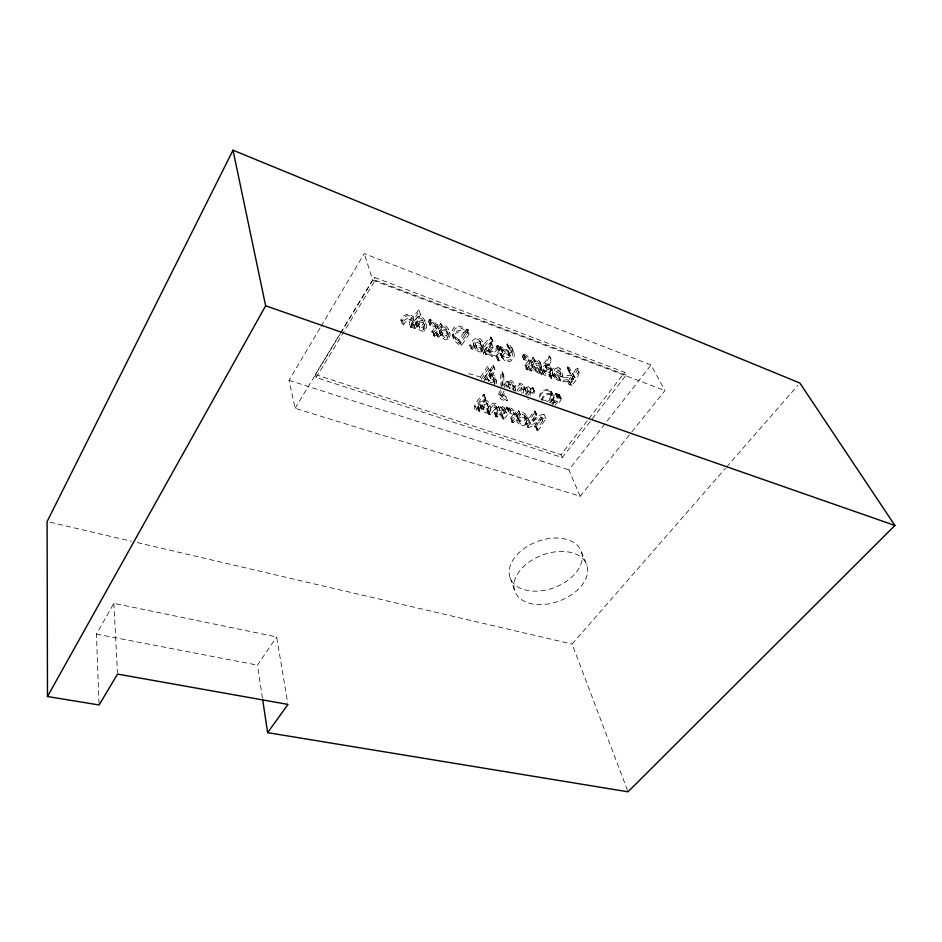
<?xml version="1.0" encoding="UTF-8"?>
<svg xmlns="http://www.w3.org/2000/svg" width="942" height="942" viewBox="0 0 942 942"><rect width="100%" height="100%" fill="white"/><g stroke="black" fill="none" stroke-linecap="round" stroke-linejoin="round"><path stroke-width="0.71" stroke-dasharray="4.71 3.53" d="M513.861 390.906C513.684 387.786 512.919 381.157 508.751 381.675L507.714 384.136L509.528 388.893L509.445 386.726L510.376 385.631L512.436 385.867L513.555 387.633M468.916 374.398L469.469 373.633L480.408 377.13L481.433 379.779M506.407 412.996L503.982 410.276L501.98 410.053L500.178 411.148C498.259 401.445 491.335 399.961 487.132 410.241L488.839 410.759L493.973 404.189L496.552 407.062L494.385 412.443L495.68 413.185L500.767 406.932C504.818 407.992 502.698 412.678 500.567 414.562L502.133 418.554C505.395 419.685 511.541 410.865 507.432 407.427L506.619 407.18L504.818 409.016L506.407 412.996L508.209 411.159L509.021 411.407M503.146 409.158L504.688 414.221L502.133 418.554M502.239 385.184C505.689 366.909 498.671 367.498 501.262 386.632M500.461 389.941L498.707 393.827L500.508 398.878L504.606 400.845L507.208 400.892L501.98 397.712L500.39 393.744L501.639 391.071M501.98 397.712L505.666 391.542M442.128 327.663L440.703 323.259L439.266 323.024L437.064 325.037L438.513 329.017C446.155 321.587 437.006 338.249 433.238 335.658L431.813 331.666L435.169 327.18L434.945 324.86A9.326 7.406 -20 0 0 432.755 322.458L428.775 321.587L428.881 320.256L430.117 319.573L433.402 320.975L437.064 325.037M501.792 357.301L505.795 361.881L510.164 361.422A4.592 3.485 -23.8 0 0 512.189 359.703C520.879 352.284 498.53 332.538 511.742 351.307C516.346 366.991 494.338 359.126 503.04 348.917L504.688 352.861L510.093 355.605L508.15 350.471L500.261 346.456L501.427 350.836L502.687 352.108L497.541 360.068L498.53 360.786L499.378 360.739L501.792 357.301L500.155 353.356L497.765 356.782L495.928 356.123L501.038 348.163L499.79 346.892M510.093 355.605L508.48 351.236M515.274 391.154C515.922 386.62 513.06 377.518 507.173 380.98L503.287 385.973M551.8 403.906L558.265 394.462C562.975 395.075 561.032 401.963 557.829 403.706M520.325 415.092L518.771 410.747L517.476 410.571L515.38 412.361L516.981 416.329C524.223 409.758 515.25 424.336 511.871 422.204L510.281 418.224L513.555 414.256L513.461 412.255A8.631 6.323 -22 0 0 511.588 410.194L507.832 409.075L509.339 407.733L512.248 408.887L515.38 412.361M524.659 365.472C528.132 367.804 537.47 352.296 529.969 359.243L531.688 363.165C539.224 356.206 529.84 371.737 526.354 369.405L524.659 365.472L528.073 361.257L527.991 359.102A8.949 6.759 -24.2 0 0 526.083 356.865L522.221 355.605L523.787 354.192L526.79 355.464L529.969 359.243M541.944 400.703L543.322 397.559L545.901 395.11A4.416 3.226 -24.3 0 1 548.727 394.321C553.978 393.838 552.448 400.444 550.493 403.141M491.677 343.088L488.015 348.246C489.722 354.086 496.811 351.484 496.693 346.055L497.294 345.561C501.168 345.738 495.716 351.095 494.444 352.473A3.191 2.449 -23.2 0 1 491.818 353.238L488.392 351.696L486.743 349.753L484.942 350.871L484.153 350.448L489.416 343.595L491.241 342.782L493.302 347.033L489.616 352.202C491.335 358.042 498.424 355.428 498.318 350L498.93 349.506C502.816 349.682 497.329 355.052 496.057 356.417A3.203 2.449 -23.2 0 1 493.431 357.195L488.898 354.557L486.743 349.753M496.658 383.7L496.622 381.192L494.055 375.54A8.478 6.394 -22.1 0 0 491.441 373.821L489.487 373.444L493.596 366.815L493.019 365.355L483.352 379.414M523.564 393.061C524.364 389.882 522.563 385.796 519.654 384.312L514.391 391.001M571.57 375.517C558.265 375.446 553.295 379.261 570.511 377.212L572.324 381.11C555.05 383.182 560.054 379.355 573.395 379.414L567.32 367.05L569.274 367.663L574.856 377.471L578.635 371.819L576.787 367.933L573.019 373.574M573.395 379.414L571.5 374.575M530.075 395.487C530.958 392.531 529.298 388.41 526.425 387.15L521.597 393.344M574.856 377.471L571.111 371.56L569.58 370.642L569.121 372.031L573.325 378.472M540.955 399.926L543.098 396.382L546.207 394.097A5.263 3.839 -24.3 0 1 549.987 393.462C555.191 393.968 553.92 400.774 551.529 403.659M539.024 370.453L549.327 355.758L551.788 360.503L547.314 367.745L549.221 368.122A8.49 6.3 -24.9 0 1 551.718 369.853C556.451 379.544 541.167 378.307 541.838 369.146C537.128 370.135 540.52 378.013 543.581 373.067M540.767 374.386L551.105 359.656L549.327 355.758M525.53 423.358L526.99 423.723L540.967 416.988L542.651 420.944L528.615 427.692L527.155 427.327L525.848 422.581L534.208 411.171L535.362 411.383L537.105 415.952L531.088 424.665L529.439 420.697L535.362 411.383M527.155 427.327L535.091 415.893L537.034 415.34M494.691 384.195C496.681 380.215 489.946 370.135 487.061 377.518L488.615 381.498L490.959 378.684L494.621 381.004M481.338 379.179L489.416 366.779L487.744 366.261L480.408 377.13M494.432 412.796L495.987 416.8L497.223 417.176L502.345 410.924L504.724 413.138M409.287 323.247L411.23 317.336C407.91 312.944 403.871 317.419 402.316 320.786L400.786 319.974L404.094 315.582L408.275 313.839L412.502 316.112L414.551 320.998C427.468 303.512 416.105 323.506 412.361 327.863L410.653 327.239L409.287 323.247L410.995 323.86L412.361 327.863M410.653 327.239L412.714 322.258L411.23 317.336M570.511 377.212C562.445 390.565 580.672 369.335 576.787 367.933M567.838 380.792C569.309 394.427 583.463 371.36 577.67 368.393M520.796 391.448L522.056 386.573M99.04 703.544L96.425 634.096L113.876 603.339L276.665 636.957L287.722 702.979M629.421 434.898L580.178 496.257L295.082 408.275L289.029 380.321L320.315 327.628M321.057 326.368L364.26 253.598L651.052 364.978L664.981 390.577L630.328 433.756M540.967 416.988L534.691 426.161C537.27 438.089 542.627 421.204 546.101 419.025C542.486 416.305 535.374 424.807 531.088 424.665M542.651 420.944L536.351 430.129M590.151 421.557L562.268 457.553L316.112 377.518L315.393 374.527L339.556 334.657M340.309 333.421L374.292 277.348L624.687 372.337L626.124 375.116L591.046 420.391M295.082 408.275L340.003 334.175M340.757 332.915L372.738 280.174L364.26 253.598M316.112 377.518L375.222 280.221L374.292 277.348M410.995 323.86C414.715 319.515 426.031 299.556 413.173 317.007M493.019 365.355L494.609 369.323L487.85 379.685M496.622 381.192L495.645 379.508A8.502 6.406 -22 0 0 493.019 377.789L491.065 377.412L495.339 370.171L493.573 365.708M495.987 416.8L498.082 411.842L496.41 406.391M534.691 426.161L535.904 426.844L536.634 426.09A131.927 89.278 -26.2 0 1 542.015 418.224L544.405 415.081C540.814 412.349 533.714 420.85 529.439 420.697M484.435 380.274L490.994 370.748L489.416 366.779M460.473 343.771L458.954 339.803L465.16 330.56C452.054 320.574 449.664 338.378 460.473 343.771L466.702 334.516L465.16 330.56M549.374 402.705L555.78 393.579L556.698 393.509L551.141 402.422M461.509 345.514L460.002 341.546L468.115 329.464L466.384 329.406C449.169 317.348 447.603 341.381 461.509 345.514L469.669 333.421L468.115 329.464M559.524 394.651L552.86 404.33M557.04 393.768L558.794 397.913L555.344 402.823M483.587 378.696L489.322 370.23L487.744 366.261M262.441 698.163L257.46 665.111L276.665 636.957M547.314 367.745L545.548 363.836L549.857 356.1M504.111 390.942L500.32 398.407M500.567 414.562L502.204 415.116L507.432 407.427M504.052 387.574L506.054 384.748L507.738 387.892M527.697 395.522C529.121 393.685 536.245 383.959 530.44 389.293L532.124 393.238C535.88 388.869 534.444 394.062 531.712 396.052M504.688 352.861L502.557 356.052L502.828 357.442M552.707 404.365L557.534 397.512L558.794 397.689M555.191 405.237L560.031 398.395L561.291 398.572M502.027 386.173L502.18 371.278M483.811 353.945L482.233 349.977L491.383 337.307C475.369 347.798 480.267 364.731 493.055 341.828L491.383 337.307M544.759 371.831C555.168 361.351 550.128 388.339 543.004 367.91C544.912 361.704 550.564 367.745 550.658 371.348M476.958 410.488L475.463 406.473L484.223 394.651C468.963 404.189 473.39 420.897 485.801 399.173L483.858 394.274M569.651 384.689L572.324 381.11M487.132 410.241L488.663 414.245L490.37 414.751L495.527 408.18L493.973 404.189M488.345 353.709L486.519 354.828L485.742 354.404L491.029 347.539L493.302 347.033M562.268 457.553L561.043 454.692L587.938 419.897M588.832 418.731L624.687 372.337M507.232 386.938L508.798 384.937L510.882 384.159L513.366 384.619L514.827 386.479M580.178 496.257L568.827 469.87L651.052 364.978M526.072 394.957L528.391 391.542L528.391 388.493M488.663 414.245C490.417 409.405 496.363 403.529 499.931 410.053M513.555 389.376C517.17 379.296 524.682 383.005 525.919 391.33L527.744 390.212L529.757 390.447L532.124 393.238M518.559 391.33L521.315 388.257L519.654 384.312M511.742 351.307C505.018 345.82 511.824 347.351 513.708 351.472M516.934 391.166C518.23 386.35 523.705 385.867 525.695 390.2M433.238 335.658L436.617 331.16L436.393 328.84A9.361 7.418 -20 0 0 434.191 326.438L430.211 325.579L428.586 321.375M440.656 323.695L434.05 331.749L431.813 331.666M414.821 328.782L413.444 324.778L415.975 321.787C416.682 325.956 419.002 332.667 424.524 331.042C428.586 327.274 425.607 320.351 422.228 317.136C417.212 313.78 415.022 321.846 412.149 324.307L413.514 328.311L414.821 328.782L417.365 325.779M438.56 337.389L437.112 333.409L439.655 330.454C440.479 334.492 442.575 341.228 448.074 339.603C452.195 335.894 449.181 329.088 445.884 325.861C440.938 322.588 438.725 330.548 435.84 332.938L437.288 336.93L438.56 337.389L441.103 334.434M490.24 382.582C493.208 383.135 496.128 380.144 495.033 377.212M413.514 328.311C415.61 323.141 422.958 315.923 426.149 324.46M472.495 349.694L470.953 345.726L473.496 342.841C472.696 349.635 483.799 357.607 483.776 346.479C482.363 334.81 473.708 335.882 469.717 345.278L471.259 349.247L472.495 349.694L475.051 346.797M526.354 369.405C529.863 365.567 535.939 353.45 540.249 363C542.981 370.147 531.653 371.442 532.077 364.283L529.522 367.062L531.229 370.995L533.796 368.204L532.077 364.283M627.513 790.444L572.088 644.092L725.552 468.221M726.518 467.114L797.945 385.266M437.288 336.93C439.396 331.961 446.685 324.672 449.77 333.115M541.838 369.146C543.298 376.388 554.591 371.713 549.951 365.943A8.454 6.3 -24.9 0 0 547.455 364.213L545.548 363.836M511.871 422.204L515.321 417.612L513.461 412.255M479.725 411.277L478.23 407.274L480.667 404.589C479.195 411.36 490.794 417.907 490.511 408.192C489.31 397.053 480.903 398.172 477.052 406.873L478.548 410.889L479.725 411.277L482.174 408.592M525.012 394.227L528.097 391.107L530.075 392.449M471.259 349.247C473.402 344.548 480.585 337.189 483.54 345.49M518.712 411.124L512.318 418.26L510.281 418.224M551.718 378.425L549.951 374.504L552.507 371.76C552.118 378.142 561.915 385.973 562.551 375.316C560.985 363.718 553.036 365.508 548.809 374.092L550.575 378.001L551.718 378.425L554.285 375.67M478.548 410.889C480.679 406.626 487.367 399.655 490.287 407.285M531.229 370.995L530.063 370.571L528.356 366.638L529.934 363.777L527.991 359.102M530.063 370.571C544.193 346.55 545.854 389.022 532.536 366.662M500.178 411.148L498.612 407.168C501.65 403.871 506.231 408.522 506.184 411.995M525.919 391.33L524.247 387.374C527.32 384.03 531.806 388.822 531.924 392.225M550.575 378.001C553.201 375.199 557.464 367.039 561.632 372.667M507.561 400.55L505.96 396.582L503.016 396.865L498.742 394.427M415.975 321.787C415.964 325.237 419.838 328.157 423.123 327.051L424.901 324.437L424.736 320.468M501.427 350.836L503.57 350.836L510.14 355.169M439.655 330.454C439.573 333.845 443.388 336.718 446.59 335.623L448.392 333.044L448.286 329.147M473.496 342.841C473.237 350.236 485.071 349.093 481.963 341.534M480.667 404.589C480.491 411.383 491.583 410.217 488.745 403.294M552.507 371.76C552.554 380.45 564.894 375.575 559.831 368.758M438.513 329.017L436.44 326.073L432.884 324.048L431 323.648L430.011 325.355M531.688 363.165L528.497 359.397L525.495 358.113L523.929 359.538L527.803 360.786A8.984 6.759 -24.1 0 1 529.71 363.023M516.981 416.329L513.861 412.867L510.941 411.713L509.422 413.055L513.19 414.174A8.655 6.323 -22 0 1 515.062 416.223M484.506 380.344L485.919 378.766L486.696 380.097M414.551 320.998C412.019 313.957 399.349 321.246 403.659 324.79C405.225 321.422 409.275 316.924 412.608 321.328M493.007 341.251L491.006 342.028L482.787 353.321M485.401 398.266L480.585 403.188L475.969 409.923M511.977 389.87L513.637 387.186L513.19 382.523M508.433 351.66L503.04 348.917M453.655 338.131C450.559 329.606 463.546 328.428 467.938 333.362L469.669 333.421M546.596 401.516C551.8 400.856 554.614 390.412 548.244 389.529A5.252 3.839 -24.4 0 0 544.488 390.165C541.403 391.684 537.682 395.605 539.837 399.173M460.002 341.546L455.763 339.238L452.16 334.163M96.425 634.096L257.46 665.111M475.463 406.473L474.474 405.908M482.233 349.977L481.209 349.352M49.961 522.209L131.503 541.25M137.226 542.58L572.088 644.092M489.322 370.23L490.994 370.748M289.029 380.321L568.827 469.87M315.393 374.527L561.043 454.692M477.052 406.873L478.23 407.274M412.149 324.307L413.444 324.778M435.84 332.938L437.112 333.409M469.717 345.278L470.953 345.726M528.356 366.638L529.522 367.062M548.809 374.092L549.951 374.504M578.635 371.819L579.53 372.29M375.222 280.221L626.124 375.116M372.738 280.174L664.981 390.577M505.96 396.582L500.39 393.744M495.527 408.18L497.965 410.382M521.315 388.257L523.717 390.53M458.954 339.803L455.916 337.46L453.914 334.386M466.702 334.516C463.193 330.159 452.054 330.983 455.41 338.355M527.744 398.902L528.592 399.585M543.452 368.911C544.77 373.103 551.082 371.89 548.88 367.427M526.295 419.496C520.149 412.419 515.521 427.103 525.047 424.124C532.795 414.633 512.048 408.275 519.054 421.686M550.328 391.648L546.996 390.4A4.404 3.226 -24.3 0 0 544.182 391.177C531.465 400.115 554.449 406.143 550.328 391.648L552.071 395.569M539.86 366.356L536.799 364.672L535.28 367.404A8.619 6.429 -25.1 0 0 535.763 370.159L538.412 372.008L540.425 370.206A8.666 6.488 -24.5 0 0 540.237 367.203C540.967 363.718 534.314 357.183 533.549 363.471A8.584 6.429 -25.2 0 0 534.043 366.238L535.763 370.159M560.278 373.833L557.299 372.184L555.756 374.869A8.549 6.3 -25.7 0 0 556.192 377.589L558.771 379.414L560.784 377.624A8.596 6.347 -25.1 0 0 560.643 374.68C561.091 371.266 554.92 364.731 553.978 370.96A8.513 6.288 -25.8 0 0 554.414 373.68L556.192 377.589M526.331 415.41C521.998 408.004 511.4 416.764 518.006 422.817C522.492 430.306 533.078 421.557 526.331 415.41C528.521 421.31 518.924 424.171 516.404 418.837M527.967 419.378C525.506 414.044 516.063 417.059 518.006 422.817M501.203 353.497C504.759 361.163 513.461 353.132 510.069 347.374M534.043 366.238L536.681 368.087L538.683 366.285A8.643 6.476 -24.5 0 0 538.494 363.282M554.414 373.68L556.993 375.493L558.995 373.715A8.56 6.347 -25.2 0 0 558.841 370.771L558.488 369.923M500.155 353.356L504.158 357.936L508.515 357.477A4.58 3.485 -23.8 0 0 510.529 355.758L512.354 350.695L512.024 347.539M422.852 320.763C422.24 317.584 416.965 316.712 417.506 320.916A9.031 7.218 -20.3 0 0 418.283 323.93L421.298 325.967L423.323 324.036A9.09 7.277 -19.4 0 0 422.852 320.763L424.607 325.708M446.437 329.441C445.849 326.273 440.679 325.496 441.174 329.594A8.937 7.053 -21.5 0 0 441.88 332.55L444.824 334.563L446.849 332.644A8.996 7.112 -20.7 0 0 446.437 329.441L447.921 333.409A9.031 7.112 -20.6 0 1 448.321 336.624L446.296 338.543L443.341 336.541A8.973 7.065 -21.5 0 1 442.634 333.574C442.151 329.464 447.332 330.253 447.921 333.409M487.014 403.576C486.449 400.703 481.774 400.185 482.104 403.8A8.407 6.241 -21.6 0 0 482.693 406.438L485.377 408.18L487.308 406.449A8.466 6.288 -21 0 0 487.014 403.576L488.545 407.58A8.49 6.288 -21 0 1 488.851 410.441L486.908 412.184L484.212 410.441A8.443 6.253 -21.6 0 1 483.623 407.804C483.293 404.189 487.968 404.695 488.545 407.58M487.061 377.518C487.756 382.122 495.539 382.44 493.031 377.035M480.149 341.828C479.596 338.708 474.58 338.037 475.003 342.005A8.808 6.829 -23 0 0 475.628 344.89L478.454 346.833L480.467 344.96A8.867 6.877 -22.3 0 0 480.149 341.828L481.727 345.785A8.89 6.877 -22.2 0 1 482.045 348.917L480.031 350.801L477.194 348.846A8.831 6.829 -23 0 1 476.558 345.961C476.157 342.005 481.174 342.652 481.727 345.785M507.903 384.925C508.951 390.012 514.308 388.599 511.918 383.677M567.755 366.744L569.58 370.642M567.32 367.05L569.145 370.948M567.296 368.134L569.121 372.031M569.592 381.451L571.405 385.36M569.321 381.604L571.123 385.513M559.053 377.177L560.831 381.086M558.547 376.459L560.773 381.31M550.505 366.768L552.271 370.689M552.93 374.104L554.697 378.025M549.398 372.137L551.164 376.058M559.524 394.875L561.291 398.796M558.736 394.274L560.502 398.207M545.394 365.096L547.161 369.017M545.041 365.225L546.807 369.134M558.265 394.462L560.031 398.395M557.04 393.992L558.794 397.913M556.251 393.391L558.017 397.324M555.78 393.579L557.534 397.512M539.46 361.245L541.991 366.921M551.447 391.46L553.189 395.393M539.907 370.889L541.65 374.822M533.49 357.56L535.221 361.481M533.419 357.96L535.15 361.881M538.271 369.064L540.013 372.997M523.787 354.192L525.495 358.113M523.269 354.274L524.977 358.207M522.421 356.076L524.117 360.009M522.245 355.888L523.952 359.809M526.072 366.014L527.767 369.947M525.648 366.038L527.343 369.982M533.078 387.692L534.773 391.637M532.56 387.327L534.255 391.271M543.958 414.209L546.101 419.025M532.277 387.421L533.961 391.366M526.425 387.15L528.097 391.107M507.22 343.865L508.892 347.81M506.69 344.313L508.362 348.257M534.915 411.065L537.105 415.952M534.573 411.03L536.233 414.986M534.208 411.171L535.88 415.116M507.797 351.837L509.457 355.77M536.245 426.667L537.906 430.624M535.904 426.844L537.564 430.812M501.038 348.163L502.687 352.108M500.261 346.456L501.909 350.4M517.441 417.718C519.066 422.31 526.79 420.591 524.659 415.528M498.801 346.032L500.438 349.977M498.318 345.467L499.955 349.411M497.294 345.561L498.93 349.506M496.693 346.055L498.318 350M581.579 552.295A37.939 24.539 -20.6 0 1 533.902 591.152A37.939 24.539 -20.6 0 1 521.656 550.387A37.939 24.539 -20.6 0 1 581.579 552.295L587.066 565.589A38.328 24.48 -20.5 0 1 538.789 604.576A38.328 24.48 -20.5 0 1 526.625 563.893A38.328 24.48 -20.5 0 1 587.066 565.589M526.99 423.723L528.615 427.692M491.006 336.906L493.055 341.828M490.77 336.93L492.395 340.874M508.751 381.675L510.376 385.631M497.765 356.782L499.378 360.739M497.411 356.924L499.024 360.88M507.173 380.98L508.798 384.937M491.241 342.782L492.854 346.727M518.771 410.747L520.396 414.727M495.928 356.123L497.541 360.068M501.909 371.501L503.523 375.458M506.054 384.748L507.126 387.386M488.015 348.246L489.616 352.202M488.403 349.317L489.993 353.274M509.339 407.733L510.941 411.713M508.833 407.827L510.434 411.807M484.494 350.824L486.072 354.781M506.902 407.074L509.622 413.491M511.659 418.707L513.249 422.687M484.153 350.448L485.742 354.404M506.619 407.18L508.209 411.159M511.247 418.743L512.837 422.723M493.749 381.734L494.797 384.395M480.161 347.869L481.739 351.825M489.487 373.444L491.065 377.412M489.393 374.704L490.959 378.684M489.028 374.834L490.605 378.802M500.767 406.932L502.345 410.924M475.215 343.901L476.782 347.857M502.204 415.116L503.77 419.108M501.815 415.281L503.381 419.272M474.073 345.325L475.628 349.294M466.938 329.217L468.492 333.174M466.384 329.406L467.938 333.362M496.069 413.008L497.623 417M495.68 413.185L497.223 417.176M494.385 412.443L495.928 416.435M484.223 394.651L485.801 399.173M483.635 394.298L485.165 398.289M488.839 410.759L490.37 414.751M488.451 410.83L489.981 414.821M487.002 409.111L488.533 413.102M482.304 405.543L483.823 409.546M480.797 405.802L482.316 409.805M446.59 335.623L448.074 339.603M440.703 323.259L442.163 327.239M498.365 406.061L498.612 407.168M441.445 331.537L442.905 335.517M439.843 331.808L441.292 335.799M434.945 324.86L436.676 329.653M430.117 319.573L431.554 323.553M429.564 319.668L431 323.648M433.355 332.255L434.792 336.235M432.908 332.279L434.333 336.27M428.775 321.587L430.211 325.579M419.166 310.648L420.662 315.017M423.123 327.051L424.524 331.042M510.175 577.929L514.933 591.458M417.812 322.894L419.202 326.886M416.187 323.165L417.577 327.168M524.035 386.255L524.247 387.374M402.316 320.786L403.659 324.79M400.786 319.974L402.316 324.366M534.255 370.595L533.796 368.204M504.594 408.016L504.818 409.016M530.228 388.281L530.44 389.293M113.876 603.339L117.432 672.635M503.805 375.234L503.911 386.055M419.037 323.683L418.896 324.908A9.067 7.23 -20.3 0 0 419.673 327.922L422.699 329.971L424.736 328.016A9.126 7.277 -19.4 0 0 424.265 324.755C423.782 322.458 419.696 320.398 419.037 323.683"/><path stroke-width="1.41" d="M233.015 150.19L47.1 521.55L47.477 696.515L99.098 704.993L117.514 674.072L287.969 704.416L267.634 732.652L628.031 791.81L894.9 525.471L799.876 383.053L233.015 150.19L265.644 305.785L47.477 696.515M265.644 305.785L894.9 525.471M262.653 699.6L267.634 732.652"/></g></svg>
